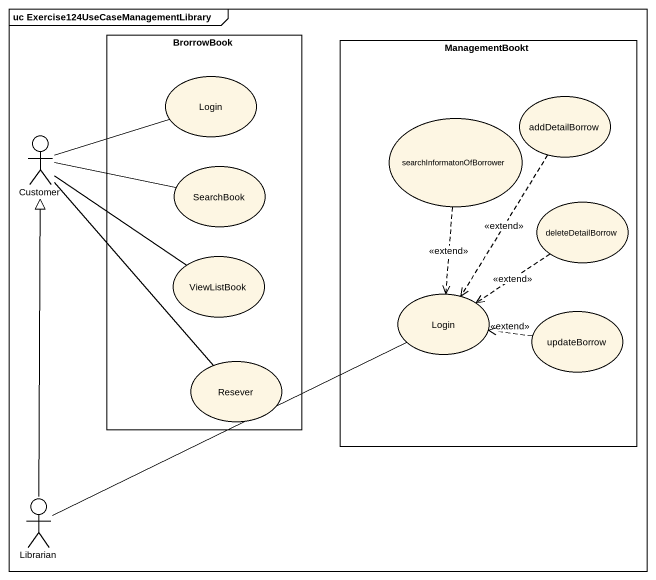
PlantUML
@startuml
mainframe uc Exercise124UseCaseManagementLibrary
rectangle BrorrowBook {
  usecase Login
  usecase SearchBook
  usecase ViewListBook
  usecase Resever
}
rectangle ManagementBookt {
  usecase addDetailBorrow
  usecase searchInformatonOfBorrower
  usecase deleteDetailBorrow
  usecase "Login" as Login_2
  usecase updateBorrow
}
actor Customer
actor Librarian
addDetailBorrow ..> Login_2 : <<extend>>
Customer -right- Login
Customer -right- SearchBook
Customer -- ViewListBook
Customer -- Resever
searchInformatonOfBorrower ..> Login_2 : <<extend>>
deleteDetailBorrow ..> Login_2 : <<extend>>
updateBorrow .left.> Login_2 : <<extend>>
Librarian -up-|> Customer
Librarian -right- Login_2
@enduml
